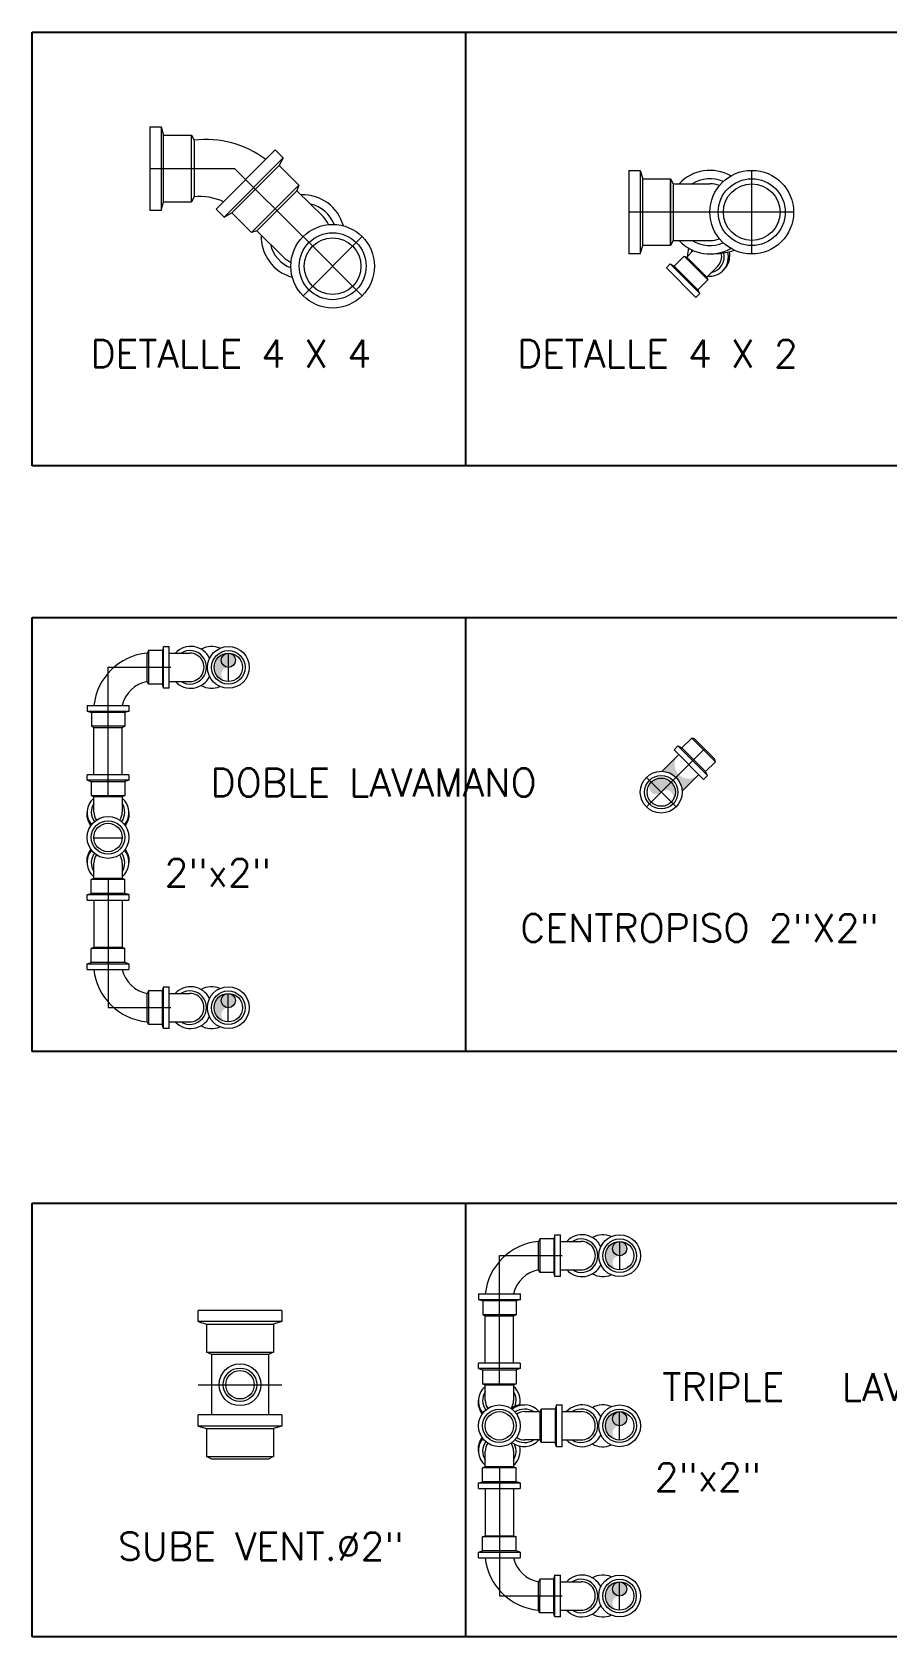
# Model space of a CAD drawing. Header units: inches. Extents: x 6.703 to 7.022, y 0.6 to 1.001.
# Drawn here: x 6.7466 to 6.807, y 0.6 to 0.7133 of the extents above; entities that cross this region are included whole.
import ezdxf

# ---------------------------------------------------------------- set-up
doc = ezdxf.new("R2010")
doc.units = ezdxf.units.IN
doc.header["$MEASUREMENT"] = 0
for name, pattern in [('CENTERX2', [4, 2.5, -0.5, 0.5, -0.5]), ('DASHDOTX2', [50.8, 25.4, -12.7, 0, -12.7]), ('DASHED2', [0.375, 0.25, -0.125])]:
    doc.linetypes.add(name, pattern=pattern)
for name, color, linetype in [('00', 7, 'Continuous'), ('EJEX2', 41, 'CENTERX2'), ('S.V.BAJ.', 8, 'DASHED2'), ('Tubo', 122, 'Continuous')]:
    doc.layers.add(name, color=color, linetype=linetype)
doc.styles.add('ROMANS', font='romans')

msp = doc.modelspace()

# ---------------------------------------------------------------- hatches: boundary and pattern name
at = {"layer": 'Tubo', "linetype": 'ByBlock', "lineweight": 20, "ltscale": 0.36}
h = msp.add_hatch(color=256, dxfattribs=at)
h.paths.add_polyline_path([(6.760480080881481, 0.6694574131739142), (6.760479882547632, 0.6684563131492572), (6.760531606502581, 0.6684563029019017, 0.9496667362757555)])
h.paths.add_polyline_path([(6.760428158592628, 0.668456323396577), (6.760479882547632, 0.6684563131492572), (6.760480080881481, 0.6694574131739142, 0.9496667362757555)])
h.paths.add_polyline_path([(6.7604281585927, 0.668456323396577, -0.9496667360437758), (6.760480080881481, 0.6694574131739142, 0.4134339820242169), (6.759476113652703, 0.6684565120118493)])
h.paths.add_polyline_path([(6.760479683154847, 0.6674498682690496, -1), (6.760479882018156, 0.668453640721464, -0.02581634229149048), (6.760428158592628, 0.668456323396577), (6.759476113652703, 0.6684565120118493, 0.4149935726945053)])
h = msp.add_hatch(color=256, dxfattribs=at)
h.paths.add_polyline_path([(6.792080869531018, 0.660686303024795), (6.792278527184754, 0.6608839606783884, -0.4142135617946584), (6.792278527186142, 0.6622981727685944), (6.791097821190368, 0.6611174667728201, -0.1882091662469349)])
h.paths.add_polyline_path([(6.793692739277763, 0.660883960676992, -0.4142135629570937), (6.792278527184745, 0.6608839606783884), (6.792080869531018, 0.660686303024795, -0.1882091673008549), (6.792512033278595, 0.659703254677834)])
h = msp.add_hatch(color=256, dxfattribs=at)
h.dxf.hatch_style = 2
h.paths.add_polyline_path([(6.791744019800612, 0.6603494532942735, 0.4142135624444727), (6.790329807708871, 0.6603494532949449, -0.6681786377798636), (6.791183360211628, 0.6599959002719279, -0.198912367535815), (6.791036913754315, 0.6596423472488214)])
h.paths.add_polyline_path([(6.790329807708607, 0.6603494532946853), (6.791036913754395, 0.6596423472489019, 0.1989123674783373), (6.791183360211628, 0.6599959002719279, 0.6681786380564357)])
h.paths.add_polyline_path([(6.791744019800612, 0.6603494532942735), (6.79103691375457, 0.659642347249072, -0.6681786377039556), (6.791890466257241, 0.6592887942259745, -0.1989123674146554), (6.791744019800089, 0.658935241203038, 0.1989123674145246), (6.792036912714384, 0.6596423472489109, 0.198912367223165)])
h.paths.add_polyline_path([(6.790329807708607, 0.6603494532946853, 0.1989123672809291), (6.790183361251639, 0.6599959002719279, 0.66817863778176), (6.791036913754395, 0.6596423472489019)])
h = msp.add_hatch(color=256, dxfattribs=at)
h.paths.add_polyline_path([(6.760474425915907, 0.645430812322532), (6.760474227582058, 0.6444297122978749), (6.760525951537007, 0.6444297020505194, 0.9496667362757555)])
h.paths.add_polyline_path([(6.760422503627054, 0.6444297225451947), (6.760474227582058, 0.6444297122978749), (6.760474425915907, 0.645430812322532, 0.9496667362757555)])
h.paths.add_polyline_path([(6.760422503627126, 0.6444297225451947, -0.9496667360437758), (6.760474425915907, 0.645430812322532, 0.4134339820242169), (6.759470458687128, 0.644429911160467)])
h.paths.add_polyline_path([(6.760474028189273, 0.6434232674176673, -1), (6.760474227052581, 0.6444270398700818, -0.02581634229149048), (6.760422503627054, 0.6444297225451947), (6.759470458687128, 0.644429911160467, 0.4149935726945053)])
h = msp.add_hatch(color=256, dxfattribs=at)
h.paths.add_polyline_path([(6.788104846821338, 0.627917269665354), (6.788104648487488, 0.6269161696406971), (6.788156372442438, 0.6269161593933414, 0.9496667362757555)])
h.paths.add_polyline_path([(6.788052924532485, 0.6269161798880168), (6.788104648487488, 0.6269161696406971), (6.788104846821338, 0.627917269665354, 0.9496667362757555)])
h.paths.add_polyline_path([(6.788052924532557, 0.6269161798880168, -0.9496667360437758), (6.788104846821338, 0.627917269665354, 0.4134339820242169), (6.787100879592558, 0.6269163685032891)])
h.paths.add_polyline_path([(6.788104449094703, 0.6259097247604894, -1), (6.788104647958012, 0.6269134972129038, -0.02581634229149048), (6.788052924532485, 0.6269161798880168), (6.787100879592558, 0.6269163685032891, 0.4149935726945053)])
h = msp.add_hatch(color=256, dxfattribs=at)
h.paths.add_polyline_path([(6.788100068112274, 0.6159073301882995), (6.788099869778424, 0.6149062301636425), (6.788151593733375, 0.6149062199162869, 0.9496667362757555)])
h.paths.add_polyline_path([(6.788048145823422, 0.6149062404109623), (6.788099869778424, 0.6149062301636425), (6.788100068112274, 0.6159073301882995, 0.9496667362757555)])
h.paths.add_polyline_path([(6.788048145823493, 0.6149062404109623, -0.9496667360437758), (6.788100068112274, 0.6159073301882995, 0.4134339820242169), (6.787096100883495, 0.6149064290262346)])
h.paths.add_polyline_path([(6.78809967038564, 0.6138997852834348, -1), (6.788099869248948, 0.6149035577358493, -0.02581634229149048), (6.788048145823422, 0.6149062404109623), (6.787096100883495, 0.6149064290262346, 0.4149935726945053)])
h = msp.add_hatch(color=256, dxfattribs=at)
h.paths.add_polyline_path([(6.788099191855764, 0.6038906688139717), (6.788098993521914, 0.6028895687893148), (6.788150717476864, 0.6028895585419592, 0.9496667362757555)])
h.paths.add_polyline_path([(6.788047269566911, 0.6028895790366345), (6.788098993521914, 0.6028895687893148), (6.788099191855764, 0.6038906688139717, 0.9496667362757555)])
h.paths.add_polyline_path([(6.788047269566983, 0.6028895790366345, -0.9496667360437758), (6.788099191855764, 0.6038906688139717, 0.4134339820242169), (6.787095224626984, 0.6028897676519068)])
h.paths.add_polyline_path([(6.788098794129129, 0.6018831239091071, -1), (6.788098992992437, 0.6028868963615215, -0.02581634229149048), (6.788047269566911, 0.6028895790366345), (6.787095224626984, 0.6028897676519068, 0.4149935726945053)])

# ---------------------------------------------------------------- linework, layer by layer
at = {"layer": 'EJEX2', "linetype": 'DASHDOTX2', "lineweight": 9, "ltscale": 0.02}
for p, q in [((6.754940394684533, 0.7036748882940063), (6.760920974900754, 0.7036748882940063)), ((6.760920974900754, 0.7036748882940063), (6.76575000257403, 0.69886139660083)), ((6.797427825974997, 0.697640636808599), (6.797427825974997, 0.7035461483834082)), ((6.800380581762401, 0.7005933925959946), (6.788760936458274, 0.7005933925960304)), ((6.794475070187583, 0.7005933925959946), (6.794475070187583, 0.7005933925959946)), ((6.765753363979392, 0.6946889361453604), (6.769929191093271, 0.6988647632592493)), ((6.765753363979392, 0.6988647632592493), (6.769929191093271, 0.6946889361453604)), ((6.760479683154847, 0.6674498682690496), (6.760480080881481, 0.6694574131739142)), ((6.751986626121022, 0.6593140762268956), (6.751990816721781, 0.6684574486798358)), ((6.751990816721781, 0.6684574486798358), (6.756419945729665, 0.6684574486798895)), ((6.754746521141572, 0.6684574490194819), (6.756305574046408, 0.6684571401462369)), ((6.794088050531691, 0.6626934840225321), (6.789992957977513, 0.6585983914732775)), ((6.750981730040021, 0.6564208205924649), (6.752989274944904, 0.6564204228658306)), ((6.751986107131835, 0.6535733264238242), (6.75198516175618, 0.6444308478285072)), ((6.760474028189273, 0.6434232674176673), (6.760474425915907, 0.645430812322532)), ((6.75198516175618, 0.6444308478285072), (6.756414290764065, 0.6444308478284535)), ((6.754740866175998, 0.6444308481680997), (6.756299919080834, 0.6444305392948546)), ((6.788104449094703, 0.6259097247604894), (6.788104846821338, 0.627917269665354)), ((6.779611392060879, 0.6177739327183355), (6.779615582661638, 0.6269173051712756)), ((6.779615582661638, 0.6269173051712756), (6.784044711669522, 0.6269173051713293)), ((6.782371287081428, 0.6269173055109217), (6.783930339986265, 0.6269169966376767)), ((6.75834962622967, 0.6178034750879449), (6.764255137568243, 0.6178034750879449)), ((6.78809967038564, 0.6138997852834348), (6.788100068112274, 0.6159073301882995)), ((6.779610873071692, 0.6120331829152639), (6.779609927696037, 0.6028907043199471)), ((6.779609927696037, 0.6028907043199471), (6.784039056703921, 0.6028907043198933)), ((6.782365632115854, 0.6028907046595394), (6.78392468502069, 0.6028903957862944)), ((6.788098794129129, 0.6018831239091071), (6.788099191855764, 0.6038906688139717))]:
    msp.add_line(p, q, dxfattribs=at)
at = {"layer": 'S.V.BAJ.', "linetype": 'ByBlock', "ltscale": 0.36}
for p, q in [((6.74662477880544, 0.7133070866141794), (7.022294070144021, 0.7133070866141794)), ((6.74662477880544, 0.682677165354345), (6.74662477880544, 0.7133070866141794)), ((6.777254700065274, 0.682677165354345), (6.777254700065274, 0.7133070866141794)), ((7.022294070144021, 0.682677165354345), (6.74662477880544, 0.682677165354345)), ((6.74662477880544, 0.6719685039370068), (7.022294070144021, 0.6719685039370068)), ((6.74662477880544, 0.6413385826771725), (6.74662477880544, 0.6719685039370068)), ((6.777254700065274, 0.6413385826771725), (6.777254700065274, 0.6719685039370068)), ((7.022294070144021, 0.6413385826771725), (6.74662477880544, 0.6413385826771725)), ((6.74662477880544, 0.6306299212598523), (7.022294070144021, 0.6306299212598523)), ((6.74662477880544, 0.6), (6.74662477880544, 0.6306299212598523)), ((6.777254700065274, 0.6), (6.777254700065274, 0.6306299212598523)), ((7.022294070144021, 0.6), (6.74662477880544, 0.6))]:
    msp.add_line(p, q, dxfattribs=at)
at = {"layer": 'Tubo', "linetype": 'ByBlock', "lineweight": 20, "ltscale": 0.36}
for p, q in [((6.754940394684533, 0.7066276439632929), (6.754940394684533, 0.7007221326247196)), ((6.754940394684533, 0.7066276439632929), (6.755727796196342, 0.7066276439632929)), ((6.755727796196342, 0.7066276439632929), (6.755727796196342, 0.7007221326247196)), ((6.755727796196342, 0.7066276439632929), (6.755727796196342, 0.7060370928294248)), ((6.755727796196342, 0.7066276439632929), (6.755908898544062, 0.7060370928294248)), ((6.755908898544062, 0.7013126837585697), (6.755908898544062, 0.7060370928294248)), ((6.755908898544062, 0.7060370928294248), (6.75787740232358, 0.7060370928294248)), ((6.75787740232358, 0.7013126837585697), (6.75787740232358, 0.7060370928294248)), ((6.75787740232358, 0.7060370928294248), (6.7580585046713, 0.7056748881340025)), ((6.7580585046713, 0.7056748881340025), (6.7580585046713, 0.7016748884539921)), ((6.763787541978632, 0.7049866589974904), (6.7596184481816, 0.7008041090728769)), ((6.763787541978632, 0.7049866589974904), (6.764345215301911, 0.7044307798245455)), ((6.760176121504879, 0.70024822989995), (6.764345215301911, 0.7044307798245455)), ((6.760721295748942, 0.7005386326826336), (6.764056570786557, 0.7038846726223029)), ((6.764345215301911, 0.7044307798245455), (6.764056570786557, 0.7038846726223029)), ((6.764056570786557, 0.7038846726223029), (6.765450754094761, 0.7024949746899588)), ((6.788760936458274, 0.7035461483834082), (6.788760936458274, 0.697640636808599)), ((6.788760936458274, 0.7035461483834082), (6.789548338001585, 0.7035461483834082)), ((6.789548338001585, 0.7035461483834082), (6.789548338001585, 0.697640636808599)), ((6.789548338001585, 0.7035461483834082), (6.789729440356547, 0.7029555972259255)), ((6.789548338001585, 0.7035461483834082), (6.789548338001585, 0.7029555972259255)), ((6.789729440356547, 0.6982311879660816), (6.789729440356547, 0.7029555972259255)), ((6.789729440356547, 0.7029555972259255), (6.791697944214823, 0.7029555972259255)), ((6.791697944214823, 0.7029555972259255), (6.791697944214823, 0.6982311879660816)), ((6.791697944214823, 0.6982311879660816), (6.791697944214823, 0.7029555972259255)), ((6.791697944214823, 0.7029555972259255), (6.791879046569785, 0.7025933925160013)), ((6.791879046569785, 0.7025933925160013), (6.794475070187583, 0.7025933925160192)), ((6.791879046569785, 0.7025933925160013), (6.791879046569785, 0.6985933926760058)), ((6.791879046569785, 0.7025933925160013), (6.791879046569785, 0.6985933926760058)), ((6.7580585046713, 0.7016748884539921), (6.75787740232358, 0.7013126837585697)), ((6.762115479057146, 0.6991489347502895), (6.765450754094761, 0.7024949746899588)), ((6.765450754094761, 0.7024949746899588), (6.762115479057146, 0.6991489347502895)), ((6.765323314539566, 0.7021105927514785), (6.762499448341051, 0.6992776122692108)), ((6.765323314539566, 0.7021105927514785), (6.762499448341051, 0.6992776122692108)), ((6.765450754094761, 0.7024949746899588), (6.765323314539566, 0.7021105927514785)), ((6.765323314539566, 0.7021105927514785), (6.767161935673296, 0.7002778868419549)), ((6.755727796196342, 0.7007221326247196), (6.754940394684533, 0.7007221326247196)), ((6.755727796196342, 0.7013126837585697), (6.755727796196342, 0.7007221326247196)), ((6.755727796196342, 0.7007221326247196), (6.755908898544062, 0.7013126837585697)), ((6.755908898544062, 0.7013126837585697), (6.75787740232358, 0.7013126837585697)), ((6.760176121504879, 0.70024822989995), (6.7596184481816, 0.7008041090728769)), ((6.760176121504879, 0.70024822989995), (6.760721295748942, 0.7005386326826336)), ((6.762115479057146, 0.6991489347502895), (6.760721295748942, 0.7005386326826336)), ((6.762499448341051, 0.6992776122692108), (6.762115479057146, 0.6991489347502895)), ((6.76249944834106, 0.6992776122692108), (6.764338069474771, 0.6974449063597052)), ((6.789548338001585, 0.697640636808599), (6.789729440356547, 0.6982311879660816)), ((6.789548338001585, 0.6982311879660816), (6.789548338001585, 0.697640636808599)), ((6.791697944214823, 0.6982311879660816), (6.789729440356547, 0.6982311879660816)), ((6.791879046569785, 0.6985933926760058), (6.791697944214823, 0.6982311879660816)), ((6.791879046569794, 0.6985933926760058), (6.794475070187583, 0.6985933926760058)), ((6.789548338001585, 0.697640636808599), (6.788760936458274, 0.697640636808599)), ((6.791401244161793, 0.6966555532534936), (6.791679687416218, 0.6969338862016702)), ((6.791679687416218, 0.6969338862016702), (6.793767184527721, 0.6948455617933579)), ((6.791679687416218, 0.6969338862016702), (6.791952479075891, 0.6967890703389199)), ((6.791952479075891, 0.6967890703389199), (6.792648587211984, 0.6974849027094511)), ((6.794318584901213, 0.6958142431827796), (6.792648587211984, 0.6974849027094511)), ((6.792648587211984, 0.6974849027094511), (6.792840662316692, 0.6974208353905014)), ((6.792840662316692, 0.6974208353905014), (6.793303174572597, 0.6978831476979079)), ((6.792840662316692, 0.6974208353905014), (6.794254593693587, 0.6960063436579057)), ((6.791401244161793, 0.6966555532534936), (6.793488741273306, 0.6945672288451274)), ((6.793622476765085, 0.6951184108122664), (6.791952479075891, 0.6967890703389199)), ((6.793622476765085, 0.6951184108122664), (6.794318584901213, 0.6958142431827796)), ((6.794254593693587, 0.6960063436579057), (6.794318584901213, 0.6958142431827796)), ((6.795016139959848, 0.6967650244331343), (6.794254738688715, 0.696002705749495)), ((6.795630097925074, 0.6967077097024996), (6.795351654670641, 0.6964293767542513)), ((6.793767184527721, 0.6948455617933579), (6.793488741273306, 0.6945672288451274)), ((6.793558434816571, 0.6950543942341872), (6.793767184527721, 0.6948455617933579)), ((6.793767184527721, 0.6948455617933579), (6.793622476765085, 0.6951184108122664)), ((6.755912166311511, 0.6699335940013887), (6.755821556760252, 0.6696383367696441)), ((6.75591158132434, 0.666980842287688), (6.755912166311511, 0.6699335940013887)), ((6.755912107812794, 0.6696383188300222), (6.755912166311511, 0.6699335940013887)), ((6.755912166311511, 0.6699335940013887), (6.756305866540012, 0.6699335160031231)), ((6.756305281552804, 0.6669807642894043), (6.756305866540012, 0.6699335160031231)), ((6.754746323025912, 0.6674574504390998), (6.754746719257215, 0.6694574475998641)), ((6.754837306189001, 0.669638531765344), (6.754746719257215, 0.6694574475998641)), ((6.754837306189001, 0.669638531765344), (6.754836838199263, 0.6672763303943762)), ((6.755821556760252, 0.6696383367696441), (6.754837306189001, 0.669638531765344)), ((6.755821556760252, 0.6696383367696441), (6.755821088770515, 0.6672761353986942)), ((6.756305772611928, 0.6694594093607792), (6.757761198710546, 0.6694606242556737)), ((6.754836838199263, 0.6672763303943762), (6.754746323025912, 0.6674574504390998)), ((6.756305375233981, 0.6674536245439348), (6.757760800983912, 0.6674530793508091)), ((6.755821088770515, 0.6672761353986942), (6.754836838199263, 0.6672763303943762)), ((6.75591158132434, 0.666980842287688), (6.755821088770515, 0.6672761353986942)), ((6.756305281552804, 0.6669807642894043), (6.75591158132434, 0.666980842287688)), ((6.750514440363554, 0.6657600274361335), (6.750514440363563, 0.6653663270739301)), ((6.750514440363554, 0.6657600274361335), (6.753467193080089, 0.6657600274361694)), ((6.750514440363563, 0.6653663270739301), (6.753467193080098, 0.6653663270739658)), ((6.750514440363563, 0.6653663270739301), (6.750809715635215, 0.6653663270739301)), ((6.750514440363563, 0.6653663270739301), (6.750809715635215, 0.66527577599063)), ((6.753171917808445, 0.6652757759906659), (6.750809715635215, 0.66527577599063)), ((6.750809715635215, 0.66527577599063), (6.750809715635224, 0.6642915250851213)), ((6.753171917808445, 0.6653663270739658), (6.753467193080098, 0.6653663270739658)), ((6.753467193080098, 0.6653663270739658), (6.753171917808445, 0.6652757759906659)), ((6.753171917808445, 0.6652757759906659), (6.753171917808454, 0.6642915250851571)), ((6.753467193080098, 0.6653663270739658), (6.753467193080089, 0.6657600274361694)), ((6.753171917808454, 0.6642915250851571), (6.750809715635224, 0.6642915250851213)), ((6.750809715635224, 0.6642915250851213), (6.750990817801842, 0.6642009740018034)), ((6.750989609139189, 0.6608748286073725), (6.7509869153492, 0.6642000802744277)), ((6.750990817801842, 0.6642009740018034), (6.752990815641836, 0.6642009740018392)), ((6.752989606299971, 0.6608744323760692), (6.752990815641836, 0.6642009740018392)), ((6.752990815641836, 0.6642009740018392), (6.753171917808454, 0.6642915250851571)), ((6.79222006566269, 0.6629134107060691), (6.791941677455674, 0.6626350224990533)), ((6.794307977215228, 0.6608254991535311), (6.79222006566269, 0.6629134107060691)), ((6.79222006566269, 0.6629134107060691), (6.792492886105544, 0.6627686488384259)), ((6.792492886105544, 0.6627686488384259), (6.793188856623057, 0.6634646193559386)), ((6.793188856623057, 0.6634646193559386), (6.794859185865097, 0.6617942901138973)), ((6.79338094448589, 0.6634005900683333), (6.793188856623057, 0.6634646193559386)), ((6.794795156577492, 0.661986377976731), (6.79338094448589, 0.6634005900683333)), ((6.791097821190377, 0.6611174667728201), (6.792278527186142, 0.6622981727685944)), ((6.794029589008212, 0.6605471109465152), (6.791941677455674, 0.6626350224990533)), ((6.792492886105544, 0.6627686488384259), (6.794163215347585, 0.6610983195963847)), ((6.794163215347585, 0.6610983195963847), (6.794859185865097, 0.6617942901138973)), ((6.794859185865097, 0.6617942901138973), (6.794795156577492, 0.661986377976731)), ((6.750510481139124, 0.6604797213968523), (6.750510559137372, 0.660873421625353)), ((6.753463310851109, 0.6608728366381459), (6.750510559137372, 0.660873421625353)), ((6.753463310851109, 0.6608728366381459), (6.753463232852807, 0.6604791364096811)), ((6.792080869530659, 0.6585983914726329), (6.789992957978122, 0.660686303025171)), ((6.792512033278595, 0.659703254677834), (6.793692739277754, 0.660883960676992)), ((6.794029589008212, 0.6605471109465152), (6.794307977215228, 0.6608254991535311)), ((6.794307977215228, 0.6608254991535311), (6.794163215347585, 0.6610983195963847)), ((6.753463232852807, 0.6604791364096811), (6.750510481139124, 0.6604797213968523)), ((6.750510481139124, 0.6604797213968523), (6.750805738370887, 0.6603891118455933)), ((6.750805756310491, 0.6604796628981352), (6.750510481139124, 0.6604797213968523)), ((6.750805738370887, 0.6603891118455933), (6.750805543375152, 0.6594048612743418)), ((6.750805738370887, 0.6603891118455933), (6.753167939741819, 0.6603886438558564)), ((6.753167939741819, 0.6603886438558564), (6.753167744746137, 0.6594043932846049)), ((6.753463232852807, 0.6604791364096811), (6.753167939741819, 0.6603886438558564)), ((6.750986627540631, 0.6593142743425562), (6.750805543375152, 0.6594048612743418)), ((6.750805543375152, 0.6594048612743418), (6.753167744746137, 0.6594043932846049)), ((6.750984601332501, 0.6582393114925833), (6.750983952623884, 0.6593167442052367)), ((6.752986624701413, 0.659313878111253), (6.750986627540631, 0.6593142743425562)), ((6.752986624701413, 0.659313878111253), (6.752986392292727, 0.6582389149058789)), ((6.753167744746137, 0.6594043932846049), (6.752986624701413, 0.659313878111253)), ((6.750509939857229, 0.6578457052866961), (6.750510017855476, 0.6582394055152145)), ((6.753462769569214, 0.6582388205280075), (6.753462691570912, 0.6578451202995248)), ((6.750509306456222, 0.6546485822529239), (6.750509384454523, 0.6550422824814066)), ((6.753462136168206, 0.6550416974942354), (6.753462058169959, 0.6546479972657169)), ((6.750985451324022, 0.6535735246696784), (6.750985683732709, 0.6546484878750526)), ((6.752987474692935, 0.6546480912883481), (6.752988123401551, 0.6535706585756947)), ((6.750804136283617, 0.652498758925075), (6.750804331279299, 0.6534830094963267)), ((6.750804331279299, 0.6534830094963267), (6.750985451324022, 0.6535735246696784)), ((6.753166532650284, 0.6534825415065897), (6.750804331279299, 0.6534830094963267)), ((6.750985451324022, 0.6535735246696784), (6.752985448484805, 0.6535731284383752)), ((6.752985448484805, 0.6535731284383752), (6.753166532650284, 0.6534825415065897)), ((6.753166337654549, 0.6524982909353381), (6.753166532650284, 0.6534825415065897)), ((6.750508765174327, 0.6520145661427855), (6.750508843172629, 0.6524082663712503)), ((6.750508765174327, 0.6520145661427855), (6.753461516888064, 0.6520139811555785)), ((6.750508843172629, 0.6524082663712503), (6.750804136283617, 0.652498758925075)), ((6.750508843172629, 0.6524082663712503), (6.753461594886311, 0.6524076813840791)), ((6.753166337654549, 0.6524982909353381), (6.750804136283617, 0.652498758925075)), ((6.750982469725464, 0.6520129704048622), (6.750981260383599, 0.6486864287790922)), ((6.752982466886246, 0.652012574173559), (6.752985160676236, 0.6486873225065038)), ((6.753166319714945, 0.6524077398827962), (6.753461594886311, 0.6524076813840791)), ((6.753461594886311, 0.6524076813840791), (6.753166337654549, 0.6524982909353381)), ((6.753461594886311, 0.6524076813840791), (6.753461516888064, 0.6520139811555785)), ((6.750804060669624, 0.6485967714232217), (6.750985162836241, 0.6486873225065396)), ((6.753166262842853, 0.648596771423186), (6.750804060669624, 0.6485967714232217)), ((6.750804060669615, 0.647612520517713), (6.750804060669624, 0.6485967714232217)), ((6.750985162836241, 0.6486873225065396), (6.752985160676236, 0.6486873225065038)), ((6.752985160676236, 0.6486873225065038), (6.753166262842853, 0.648596771423186)), ((6.753166262842845, 0.6476125205176771), (6.753166262842853, 0.648596771423186)), ((6.750508785397962, 0.647521969434413), (6.750804060669615, 0.647612520517713)), ((6.750508785397962, 0.647521969434413), (6.750804060669615, 0.647521969434413)), ((6.750508785397953, 0.6471282690722094), (6.750508785397962, 0.647521969434413)), ((6.750508785397962, 0.647521969434413), (6.753461538114497, 0.6475219694343771)), ((6.750508785397953, 0.6471282690722094), (6.753461538114488, 0.6471282690721737)), ((6.753166262842845, 0.6476125205176771), (6.750804060669615, 0.647612520517713)), ((6.753461538114497, 0.6475219694343771), (6.753166262842845, 0.6476125205176771)), ((6.753166262842845, 0.6475219694343771), (6.753461538114497, 0.6475219694343771)), ((6.753461538114497, 0.6475219694343771), (6.753461538114488, 0.6471282690721737)), ((6.755906511345937, 0.6459069931500065), (6.755815901794677, 0.6456117359182618)), ((6.755905926358765, 0.6429542414363056), (6.755906511345937, 0.6459069931500065)), ((6.75590645284722, 0.64561171797864), (6.755906511345937, 0.6459069931500065)), ((6.755906511345937, 0.6459069931500065), (6.756300211574437, 0.6459069151517409)), ((6.75629962658723, 0.6429541634380221), (6.756300211574437, 0.6459069151517409)), ((6.754740668060338, 0.6434308495877175), (6.754741064291641, 0.645430846748482)), ((6.754831651223427, 0.6456119309139617), (6.754741064291641, 0.645430846748482)), ((6.754831651223427, 0.6456119309139617), (6.754831183233689, 0.6432497295429939)), ((6.755815901794677, 0.6456117359182618), (6.754831651223427, 0.6456119309139617)), ((6.755815901794677, 0.6456117359182618), (6.755815433804941, 0.6432495345473119)), ((6.756300117646354, 0.645432808509397), (6.757755543744972, 0.6454340234042915)), ((6.754831183233689, 0.6432497295429939), (6.754740668060338, 0.6434308495877175)), ((6.755815433804941, 0.6432495345473119), (6.754831183233689, 0.6432497295429939)), ((6.755905926358765, 0.6429542414363056), (6.755815433804941, 0.6432495345473119)), ((6.75629962658723, 0.6429541634380221), (6.755905926358765, 0.6429542414363056)), ((6.756299720268407, 0.6434270236925526), (6.757755146018338, 0.6434264784994268)), ((6.782371088965768, 0.6259173069305395), (6.782371485197071, 0.627917304091304)), ((6.782462072128856, 0.6280983882567838), (6.782371485197071, 0.627917304091304)), ((6.782462072128856, 0.6280983882567838), (6.78246160413912, 0.625736186885816)), ((6.783446322700108, 0.628098193261084), (6.782462072128856, 0.6280983882567838)), ((6.783446322700108, 0.628098193261084), (6.783445854710371, 0.625735991890134)), ((6.783536932251367, 0.6283934504928286), (6.783446322700108, 0.628098193261084)), ((6.783536347264196, 0.6254406987791277), (6.783536932251367, 0.6283934504928286)), ((6.78353687375265, 0.6280981753214621), (6.783536932251367, 0.6283934504928286)), ((6.783536932251367, 0.6283934504928286), (6.783930632479868, 0.628393372494563)), ((6.783930047492661, 0.6254406207808442), (6.783930632479868, 0.628393372494563)), ((6.783930538551785, 0.627919265852219), (6.785385964650403, 0.6279204807471135)), ((6.78246160413912, 0.625736186885816), (6.782371088965768, 0.6259173069305395)), ((6.783445854710371, 0.625735991890134), (6.78246160413912, 0.625736186885816)), ((6.783536347264196, 0.6254406987791277), (6.783445854710371, 0.625735991890134)), ((6.783930141173838, 0.6259134810353746), (6.785385566923768, 0.6259129358422488)), ((6.783930047492661, 0.6254406207808442), (6.783536347264196, 0.6254406987791277)), ((6.77813920630341, 0.6242198839275733), (6.781091959019946, 0.6242198839276092)), ((6.77813920630341, 0.6242198839275733), (6.778139206303419, 0.6238261835653699)), ((6.778139206303419, 0.6238261835653699), (6.778434481575072, 0.6238261835653699)), ((6.778139206303419, 0.6238261835653699), (6.778434481575072, 0.6237356324820699)), ((6.778139206303419, 0.6238261835653699), (6.781091959019955, 0.6238261835654056)), ((6.778434481575072, 0.6237356324820699), (6.778434481575081, 0.6227513815765611)), ((6.780796683748302, 0.6237356324821056), (6.778434481575072, 0.6237356324820699)), ((6.780796683748302, 0.6238261835654056), (6.781091959019955, 0.6238261835654056)), ((6.781091959019955, 0.6238261835654056), (6.780796683748302, 0.6237356324821056)), ((6.780796683748302, 0.6237356324821056), (6.780796683748311, 0.6227513815765969)), ((6.781091959019955, 0.6238261835654056), (6.781091959019946, 0.6242198839276092)), ((6.764255137568243, 0.6230515063962709), (6.75834962622967, 0.6230515063962709)), ((6.75834962622967, 0.6222641048844528), (6.75834962622967, 0.6230515063962709)), ((6.764255137568243, 0.6222641048844528), (6.75834962622967, 0.6222641048844528)), ((6.75894017736352, 0.6222641048844528), (6.75834962622967, 0.6222641048844528)), ((6.75834962622967, 0.6222641048844528), (6.75894017736352, 0.6220830025367416)), ((6.75894017736352, 0.6220830025367416), (6.763664586434375, 0.6220830025367416)), ((6.75894017736352, 0.6220830025367416), (6.75894017736352, 0.6201144987572231)), ((6.764255137568243, 0.6222641048844528), (6.763664586434375, 0.6222641048844528)), ((6.764255137568243, 0.6222641048844528), (6.763664586434375, 0.6220830025367416)), ((6.763664586434375, 0.6220830025367416), (6.763664586434375, 0.6201144987572231)), ((6.764255137568243, 0.6230515063962709), (6.764255137568243, 0.6222641048844528)), ((6.778434481575081, 0.6227513815765611), (6.778615583741699, 0.6226608304932432)), ((6.780796683748311, 0.6227513815765969), (6.778434481575081, 0.6227513815765611)), ((6.778614375079045, 0.6193346850988123), (6.778611681289057, 0.6226599367658674)), ((6.778615583741699, 0.6226608304932432), (6.780615581581693, 0.622660830493279)), ((6.780614372239827, 0.6193342888675091), (6.780615581581693, 0.622660830493279)), ((6.780615581581693, 0.622660830493279), (6.780796683748311, 0.6227513815765969)), ((6.75894017736352, 0.6201144987572231), (6.763664586434375, 0.6201144987572231)), ((6.759302382058943, 0.6199333964094941), (6.75894017736352, 0.6201144987572231)), ((6.763302381738953, 0.6199333964094941), (6.759302382058943, 0.6199333964094941)), ((6.759302382058952, 0.6156761581129515), (6.759302382058952, 0.6199333964094851)), ((6.763664586434375, 0.6201144987572231), (6.763302381738953, 0.6199333964094941)), ((6.763302381738962, 0.6199333964094941), (6.763302381738962, 0.6156761581129515)), ((6.778135247078981, 0.6189395778882921), (6.778135325077229, 0.6193332781167927)), ((6.778135247078981, 0.6189395778882921), (6.778430504310744, 0.6188489683370332)), ((6.778430522250347, 0.618939519389575), (6.778135247078981, 0.6189395778882921)), ((6.781087998792664, 0.618938992901121), (6.778135247078981, 0.6189395778882921)), ((6.781088076790965, 0.6193326931295857), (6.778135325077229, 0.6193332781167927)), ((6.778430504310744, 0.6188489683370332), (6.778430309315008, 0.6178647177657816)), ((6.778430504310744, 0.6188489683370332), (6.780792705681676, 0.6188485003472961)), ((6.780792705681676, 0.6188485003472961), (6.780792510685994, 0.6178642497760446)), ((6.781087998792664, 0.618938992901121), (6.780792705681676, 0.6188485003472961)), ((6.781088076790965, 0.6193326931295857), (6.781087998792664, 0.618938992901121)), ((6.778611393480488, 0.617774130833996), (6.778430309315008, 0.6178647177657816)), ((6.778430309315008, 0.6178647177657816), (6.780792510685994, 0.6178642497760446)), ((6.778609367272358, 0.6166991679840231), (6.77860871856374, 0.6177766006966765)), ((6.78061139064127, 0.6177737346026928), (6.778611393480488, 0.617774130833996)), ((6.78061139064127, 0.6177737346026928), (6.780611158232584, 0.6166987713973187)), ((6.780792510685994, 0.6178642497760446), (6.78061139064127, 0.6177737346026928)), ((6.778134705797085, 0.6163055617781359), (6.778134783795333, 0.6166992620066544)), ((6.778135241317341, 0.6163286412934245), (6.778135319315589, 0.6167223415219429)), ((6.764257779326667, 0.6156761581129515), (6.758352267988093, 0.6156761581129515)), ((6.758352267988093, 0.6148887566011334), (6.758352267988093, 0.6156761581129515)), ((6.764257779326667, 0.6156761581129515), (6.764257779326667, 0.6148887566011334)), ((6.781012807994834, 0.6163796558913651), (6.781406508223353, 0.6163795778931174)), ((6.781406414200721, 0.615904994416093), (6.782483846913375, 0.61590564312471)), ((6.782480980819391, 0.6139029710471804), (6.782481377050694, 0.6159029682079628)), ((6.782481377050694, 0.6159029682079628), (6.78257196398248, 0.6160840523734425)), ((6.78257196398248, 0.6160840523734425), (6.782571495992743, 0.6137218510024568)), ((6.783556214553731, 0.6160838573777069), (6.78257196398248, 0.6160840523734425)), ((6.783556214553731, 0.6160838573777069), (6.783555746563994, 0.6137216560067749)), ((6.783646824104991, 0.6163791146094694), (6.783556214553731, 0.6160838573777069)), ((6.783646239117819, 0.6134263628957864), (6.783646824104991, 0.6163791146094694)), ((6.783646765606274, 0.616083839438103), (6.783646824104991, 0.6163791146094694)), ((6.783646824104991, 0.6163791146094694), (6.784040524333491, 0.6163790366112217)), ((6.784039939346284, 0.6134262848974851), (6.784040524333491, 0.6163790366112217)), ((6.78404043129536, 0.6159094220954268), (6.785381185941339, 0.615910541270059)), ((6.764257779326667, 0.6148887566011334), (6.758352267988093, 0.6148887566011334)), ((6.758942819121944, 0.6148887566011334), (6.758352267988093, 0.6148887566011334)), ((6.758352267988093, 0.6148887566011334), (6.758942819121944, 0.6147076542534222)), ((6.758942819121944, 0.6147076542534222), (6.763667228192799, 0.6147076542534222)), ((6.758942819121944, 0.6147076542534222), (6.758942819121944, 0.6127391504739037)), ((6.764257779326667, 0.6148887566011334), (6.763667228192799, 0.6148887566011334)), ((6.764257779326667, 0.6148887566011334), (6.763667228192799, 0.6147076542534222)), ((6.763667228192799, 0.6147076542534222), (6.763667228192799, 0.6127391504739037)), ((6.778134072396079, 0.6131084387443637), (6.77813415039438, 0.6135021389728463)), ((6.778610217263878, 0.6120333811611183), (6.778610449672565, 0.6131083443664923)), ((6.780612240632792, 0.6131079477797879), (6.780612889341408, 0.6120305150671346)), ((6.782480980819391, 0.6139029710471804), (6.781406017614017, 0.6139032034558668)), ((6.782571495992743, 0.6137218510024568), (6.782480980819391, 0.6139029710471804)), ((6.783555746563994, 0.6137216560067749), (6.782571495992743, 0.6137218510024568)), ((6.783646239117819, 0.6134263628957864), (6.783555746563994, 0.6137216560067749)), ((6.784039939346284, 0.6134262848974851), (6.783646239117819, 0.6134263628957864)), ((6.784040033893934, 0.6139035188400823), (6.785380788214705, 0.6139029963651943)), ((6.758942819121944, 0.6127391504739037), (6.763667228192799, 0.6127391504739037)), ((6.759305023817366, 0.6125580481261746), (6.758942819121944, 0.6127391504739037)), ((6.763305023497376, 0.6125580481261746), (6.759305023817366, 0.6125580481261746)), ((6.763667228192799, 0.6127391504739037), (6.763305023497376, 0.6125580481261746)), ((6.778428902223473, 0.6109586154165149), (6.778429097219155, 0.6119428659877664)), ((6.778429097219155, 0.6119428659877664), (6.778610217263878, 0.6120333811611183)), ((6.780791298590141, 0.6119423979980294), (6.778429097219155, 0.6119428659877664)), ((6.778610217263878, 0.6120333811611183), (6.78061021442466, 0.6120329849298151)), ((6.78061021442466, 0.6120329849298151), (6.780791298590141, 0.6119423979980294)), ((6.780791103594405, 0.6109581474267779), (6.780791298590141, 0.6119423979980294)), ((6.778133531114183, 0.6104744226342254), (6.778133609112484, 0.6108681228626901)), ((6.778133609112484, 0.6108681228626901), (6.778428902223473, 0.6109586154165149)), ((6.778133609112484, 0.6108681228626901), (6.781086360826167, 0.6108675378755188)), ((6.780791103594405, 0.6109581474267779), (6.778428902223473, 0.6109586154165149)), ((6.780791085654801, 0.610867596374236), (6.781086360826167, 0.6108675378755188)), ((6.781086360826167, 0.6108675378755188), (6.780791103594405, 0.6109581474267779)), ((6.781086360826167, 0.6108675378755188), (6.781086282827919, 0.6104738376470182)), ((6.778133531114183, 0.6104744226342254), (6.781086282827919, 0.6104738376470182)), ((6.778607235665321, 0.610472826896302), (6.778606026323455, 0.607146285270532)), ((6.780607232826103, 0.6104724306649988), (6.780609926616092, 0.6071471789979436)), ((6.77842882660948, 0.6070566279146615), (6.778609928776098, 0.6071471789979794)), ((6.778428826609471, 0.6060723770091527), (6.77842882660948, 0.6070566279146615)), ((6.78079102878271, 0.6070566279146257), (6.77842882660948, 0.6070566279146615)), ((6.778609928776098, 0.6071471789979794), (6.780609926616092, 0.6071471789979436)), ((6.780609926616092, 0.6071471789979436), (6.78079102878271, 0.6070566279146257)), ((6.780791028782701, 0.606072377009117), (6.78079102878271, 0.6070566279146257)), ((6.778133551337818, 0.6059818259258528), (6.778428826609471, 0.6060723770091527)), ((6.778133551337818, 0.6059818259258528), (6.778428826609471, 0.6059818259258528)), ((6.778133551337818, 0.6059818259258528), (6.781086304054353, 0.605981825925817)), ((6.77813355133781, 0.6055881255636493), (6.778133551337818, 0.6059818259258528)), ((6.77813355133781, 0.6055881255636493), (6.781086304054345, 0.6055881255636135)), ((6.780791028782701, 0.606072377009117), (6.778428826609471, 0.6060723770091527)), ((6.781086304054353, 0.605981825925817), (6.780791028782701, 0.606072377009117)), ((6.780791028782701, 0.605981825925817), (6.781086304054353, 0.605981825925817)), ((6.781086304054353, 0.605981825925817), (6.781086304054345, 0.6055881255636135)), ((6.782456417163282, 0.6040717874054016), (6.782365830231497, 0.6038907032399217)), ((6.782456417163282, 0.6040717874054016), (6.782455949173546, 0.6017095860344337)), ((6.783440667734534, 0.6040715924097017), (6.782456417163282, 0.6040717874054016)), ((6.783440667734534, 0.6040715924097017), (6.783440199744797, 0.6017093910387518)), ((6.783531277285793, 0.6043668496414463), (6.783440667734534, 0.6040715924097017)), ((6.783530692298622, 0.6014140979277455), (6.783531277285793, 0.6043668496414463)), ((6.783531218787076, 0.6040715744700798), (6.783531277285793, 0.6043668496414463)), ((6.783531277285793, 0.6043668496414463), (6.783924977514293, 0.6043667716431806)), ((6.783924392527087, 0.6014140199294619), (6.783924977514293, 0.6043667716431806)), ((6.782365434000194, 0.6018907060791572), (6.782365830231497, 0.6038907032399217)), ((6.78392488358621, 0.6038926650008367), (6.785380309684829, 0.6038938798957312)), ((6.782455949173546, 0.6017095860344337), (6.782365434000194, 0.6018907060791572)), ((6.783440199744797, 0.6017093910387518), (6.782455949173546, 0.6017095860344337)), ((6.783530692298622, 0.6014140979277455), (6.783440199744797, 0.6017093910387518)), ((6.783924486208264, 0.6018868801839923), (6.785379911958194, 0.6018863349908666)), ((6.783924392527087, 0.6014140199294619), (6.783530692298622, 0.6014140979277455))]:
    msp.add_line(p, q, dxfattribs=at)
for centre, radius in [((6.797427825974987, 0.7005933925959946), 0.002952755787401637), ((6.797427825974997, 0.7005933925959946), 0.002362204629911973), ((6.797427825974978, 0.7005933925960125), 0.001999999920003979), ((6.767841277536327, 0.6967768497023138), 0.002952755787401637), ((6.767841277536336, 0.6967768497023138), 0.002362204629911973), ((6.767841277536327, 0.6967768497023138), 0.001999999920003979), ((6.760479882018129, 0.668453640721464), 0.00147637641732654), ((6.760479882018129, 0.668453640721464), 0.001181101133821844), ((6.760479882018129, 0.668453640721464), 0.001003772472130873), ((6.760479981449783, 0.668955526947707), 0.0005018862360675198), ((6.791036913754399, 0.6596423472489109), 0.001476376417298423), ((6.791036913754399, 0.6596423472489109), 0.001181101133855196), ((6.791036913754399, 0.6596423472489109), 0.0009999989599827558), ((6.751986038012718, 0.6564437012444363), 0.00147637641732654), ((6.751986038012718, 0.6564437012444363), 0.001181101133821844), ((6.751986038012718, 0.6564437012444363), 0.001003772472130873), ((6.760474227052554, 0.6444270398700818), 0.00147637641732654), ((6.760474227052554, 0.6444270398700818), 0.001181101133821844), ((6.760474227052554, 0.6444270398700818), 0.001003772472130873), ((6.760474326484208, 0.6449289260963247), 0.0005018862360675198), ((6.788104647957985, 0.6269134972129038), 0.00147637641732654), ((6.788104647957985, 0.6269134972129038), 0.001181101133821844), ((6.788104647957985, 0.6269134972129038), 0.001003772472130873), ((6.788104747389639, 0.6274153834391468), 0.0005018862360675198), ((6.761302381898957, 0.6178034750879449), 0.00147637641732654), ((6.761302381898957, 0.6178034750879449), 0.001181101133821844), ((6.761302381898957, 0.6178034750879449), 0.001003772472130873), ((6.779610803952575, 0.6149035577358761), 0.00147637641732654), ((6.779610803952575, 0.6149035577358761), 0.001181101133821844), ((6.779610803952575, 0.6149035577358761), 0.001003772472130873), ((6.788099869248922, 0.6149035577358493), 0.00147637641732654), ((6.788099869248922, 0.6149035577358493), 0.001181101133821844), ((6.788099869248922, 0.6149035577358493), 0.001003772472130873), ((6.788099968680576, 0.6154054439620923), 0.0005018862360675198), ((6.788098992992411, 0.6028868963615215), 0.00147637641732654), ((6.788098992992411, 0.6028868963615215), 0.001181101133821844), ((6.788098992992411, 0.6028868963615215), 0.001003772472130873), ((6.788099092424065, 0.6033887825877645), 0.0005018862360675198)]:
    msp.add_circle(centre, radius, dxfattribs=at)
for centre, radius, start, end in [((6.7588750104195, 0.6986177601155609), 0.007104205621018843, 53.32236549850088, 96.59974504855728), ((6.794475070187592, 0.7005933925959946), 0.002952755787401637, 60.00000000016159, 137.3643898886444), ((6.794475070187601, 0.7005933925959946), 0.002362204629911973, 66.42182152225412, 122.1490524249764), ((6.794475070187583, 0.7005933925959946), 0.001999999920003979, 70.20433899151067, 90), ((6.758465083741886, 0.6976558029537955), 0.004039598346191084, 65.45665207052953, 95.77650887942482), ((6.76575000257403, 0.6988613966008121), 0.002952755787401637, 15.09231460036737, 92.45670448887364), ((6.765750002574038, 0.6988613966008121), 0.002362204629911973, 21.51413612249489, 77.24136702512227), ((6.76575000257403, 0.69886139660083), 0.001999999920003979, 25.29665359169065, 45.0923146002411), ((6.76575000257403, 0.6988613966008121), 0.002952755787401637, 177.7279247109039, 255.0923146002458), ((6.765750002574038, 0.6988613966008121), 0.002362204629911973, 192.9432621740671, 248.670493078181), ((6.794475070187592, 0.7005933925959946), 0.002952755787401637, 222.6356101106743, 300.0000000000351), ((6.794251309016448, 0.6975906280702625), 0.001353485798234554, 160.2267752102393, 184.590105681945), ((6.794475070187601, 0.7005933925959946), 0.002362204629911973, 237.8509475737534, 293.5781784779351), ((6.794475070187583, 0.7005933925959946), 0.001999999920003979, 270, 289.7956610084893), ((6.76575000257403, 0.69886139660083), 0.001999999920003979, 225.0923146002231, 244.8879756087263), ((6.794307906114978, 0.6974735389584344), 0.001181100708650975, 157.6463952443593, 167.1377012097397), ((6.794425167729754, 0.6974168286856592), 0.001353285079380996, 265.5123246775527, 15.61455647729088), ((6.794339116823463, 0.704517380007611), 0.006878086968215073, 271.1325912759718, 285.8408027773974), ((6.794307906114978, 0.6974735389584344), 0.001181100708650975, 283.0324936855538, 12.60692207410337), ((6.794307906114978, 0.6974735389584344), 0.0009999986000133589, 314.9886487911576, 13.32919278569829), ((6.794368459986206, 0.6975340688411753), 0.001508177613822778, 326.7756369411011, 10.45137154301107), ((6.757822406394419, 0.6684568396376039), 0.00147637641732654, 25.77296353105566, 137.2095083570014), ((6.759298781804418, 0.668455115015634), 0.001476376417317603, 66.35035163731601, 119.9330829519803), ((6.755117046766173, 0.6653248987527951), 0.004149108631654917, 95.12073285926158, 173.9801613181989), ((6.757760999847194, 0.6684568518032235), 0.001181101133821844, 238.1751528537626, 121.8512591331521), ((6.757760999847229, 0.6684568518032235), 0.001003772472130873, 269.9684273558475, 90.10700451046019), ((6.755169081328441, 0.6652636250047216), 0.002234112077638648, 100.8974316111751, 167.1621717996833), ((6.757822406394419, 0.6684568396376039), 0.00147637641732654, 222.8141002097065, 334.0890978145046), ((6.759298781804418, 0.668455115015634), 0.001476376417317603, 239.9330574428043, 293.5066597448158), ((6.751863377010862, 0.6581962967570094), 0.001353285079380996, 130.5123246779289, 219.1640136754644), ((6.751986393712273, 0.6582391130215574), 0.001181100708650975, 148.0324936858588, 215.0910657645952), ((6.751986393712273, 0.6582391130215574), 0.001181100708650975, 324.8862318286788, 32.13770121003905), ((6.752109208409424, 0.6581963387087416), 0.001353485798234554, 320.8152572927062, 49.59010568222593), ((6.751986376749857, 0.6581534938780215), 0.001508177613822778, 191.7756369414228, 215.8088762827904), ((6.751986393712273, 0.6582391130215574), 0.0009999986000133589, 179.9886487915447, 214.6815448017345), ((6.751986393712273, 0.6582391130215574), 0.0009999986000133589, 325.2957527915073, 359.9886487925689), ((6.751986376749857, 0.6581534938780215), 0.001508177613822778, 324.1684213042252, 348.2016606472648), ((6.751862867616012, 0.6546910640721898), 0.001353485798234554, 140.8152572927263, 229.5901056822229), ((6.751985699275579, 0.65473390890291), 0.001508177613822778, 144.1684213042449, 168.2016606472648), ((6.751985682313163, 0.6546482897593741), 0.001181100708650975, 144.8862318286787, 212.137701210039), ((6.751985682313163, 0.6546482897593741), 0.0009999986000133589, 145.2957527915073, 179.9886487925688), ((6.751985682313163, 0.6546482897593741), 0.0009999986000133589, 359.9886487915447, 34.68154480173454), ((6.751985682313163, 0.6546482897593741), 0.001181100708650975, 328.0324936858589, 35.09106576459517), ((6.752108699014573, 0.654691106023922), 0.001353285079380996, 310.5123246779319, 39.16401367544434), ((6.751985699275579, 0.65473390890291), 0.001508177613822778, 11.77563694142694, 35.80887628279035), ((6.755111391800572, 0.6475633977555479), 0.004149108631654917, 186.0198386818011, 264.8792671407507), ((6.755163426362866, 0.6476246715036393), 0.002234112077662945, 192.8378282006389, 259.102568388271), ((6.757816751428845, 0.6444302387862216), 0.00147637641732654, 25.77296353105566, 137.2095083570014), ((6.759293126838844, 0.6444285141642517), 0.001476376417317603, 66.35035163734759, 119.9330829519803), ((6.757755344881619, 0.6444302509518411), 0.001181101133821844, 238.1751528537992, 121.8512591331493), ((6.757755344881655, 0.6444302509518411), 0.001003772472130873, 269.9684273557968, 90.10700451046019), ((6.757816751428845, 0.6444302387862216), 0.00147637641732654, 222.8141002097065, 334.0890978145046), ((6.759293126838844, 0.6444285141642517), 0.001476376417317603, 239.9330574428022, 293.5066597447842), ((6.782741812706029, 0.6237847552442349), 0.004149108631654917, 95.12073285924934, 173.9801613181976), ((6.785447172334276, 0.6269166961290438), 0.00147637641732654, 25.77296353105178, 137.2095083570046), ((6.78538576578705, 0.6269167082946633), 0.001181101133821844, 238.1751528537992, 121.8512591331521), ((6.785385765787086, 0.6269167082946633), 0.001003772472130873, 269.9684273557968, 90.10700451046019), ((6.786923547744275, 0.6269149715070738), 0.001476376417317603, 66.35035163734932, 119.9330829519781), ((6.782793847268297, 0.6237234814961614), 0.002234112077638648, 100.8974316111528, 167.1621717996833), ((6.785447172334276, 0.6269166961290438), 0.00147637641732654, 222.8141002097065, 334.0890978145006), ((6.786923547744275, 0.6269149715070738), 0.001476376417317603, 239.9330574428022, 293.5066597447859), ((6.779488142950719, 0.6166561532484492), 0.001353285079380996, 130.5123246779319, 219.1640136754681), ((6.779733974349281, 0.6166561952001814), 0.001353485798235005, 348.2101219660639, 49.59010568223203), ((6.77961115965213, 0.6166989695129972), 0.001181100708650975, 148.0324936858588, 215.0910657645952), ((6.77961115965213, 0.6166989695129972), 0.0009999986000133589, 179.9886487915447, 214.6815448017345), ((6.779611695172385, 0.6167220490282858), 0.0009999986000133589, 179.9886487915447, 214.6815448017345), ((6.77961115965213, 0.6166989695129972), 0.0009999986000133589, 325.2957527914731, 359.9886487925689), ((6.77961115965213, 0.6166989695129972), 0.001181100708651741, 339.5128481777454, 32.13770121002981), ((6.779611142689713, 0.6166133503694613), 0.001508177613822778, 191.7756369414269, 215.8088762827706), ((6.779611678209969, 0.6166364298847499), 0.001508177613822778, 191.7756369414269, 215.8088762827706), ((6.781320596586159, 0.614903218998737), 0.001508177613822778, 101.7756369414261, 125.808876282779), ((6.781363399465148, 0.6150262187377318), 0.001353285079380996, 40.51232467793494, 129.1640136754629), ((6.781406215729695, 0.6149032020363207), 0.001181100708650975, 58.0324936858554, 125.0910657645727), ((6.781406215729695, 0.6149032020363207), 0.0009999986000133589, 89.98864879154469, 124.6815448017293), ((6.785442393625212, 0.6149067566519892), 0.00147637641732654, 25.77296353105178, 137.2095083569811), ((6.785380987077986, 0.6149067688176088), 0.001181101133821844, 238.1751528537992, 121.8512591331521), ((6.785380987078022, 0.6149067688176088), 0.001003772472130873, 269.9684273558475, 90.10700451046019), ((6.786918769035212, 0.6149050320300192), 0.001476376417317603, 66.35035163734759, 119.9330829519803), ((6.785442393625212, 0.6149067566519892), 0.00147637641732654, 222.81410020973, 334.0890978145158), ((6.779487633555869, 0.6131509205636296), 0.001353485798234554, 140.8152572927299, 229.5901056821973), ((6.779610465215435, 0.6131937653943498), 0.001508177613822778, 144.1684213042252, 168.2016606472579), ((6.779611000735691, 0.6132168449096383), 0.001508177613822778, 144.1684213042252, 168.2016606472579), ((6.779610448253019, 0.6131081462508139), 0.001181100708650975, 144.8862318286787, 212.137701210039), ((6.779610448253019, 0.6131081462508139), 0.0009999986000133589, 145.2957527914783, 179.9886487925752), ((6.779610448253019, 0.6131081462508139), 0.0009999986000133589, 359.9886487915447, 34.68154480173454), ((6.78136344141688, 0.6147803873391702), 0.001353485798234554, 230.8152572926998, 319.5901056822127), ((6.779610448253019, 0.6131081462508139), 0.00118110070865152, 328.0324936858679, 25.31838667237553), ((6.77973346495443, 0.6131509625153618), 0.001353285079381936, 310.5123246779391, 13.36002995469935), ((6.781406215729695, 0.6149032020363207), 0.001181100708650975, 234.8862318287008, 302.1377012100573), ((6.781406215729695, 0.6149032020363207), 0.0009999986000133589, 235.2957527915153, 269.9886487926133), ((6.786918769035212, 0.6149050320300192), 0.001476376417317603, 239.9330574427723, 293.5066597447859), ((6.782736157740429, 0.6060232542469877), 0.004149108631654917, 186.0198386818011, 264.8792671407383), ((6.782788192302723, 0.6060845279950792), 0.002234112077662945, 192.8378282006338, 259.1025683882486), ((6.785441517368702, 0.6028900952776615), 0.00147637641732654, 25.77296353107065, 137.2095083570014), ((6.785380110821476, 0.602890107443281), 0.001181101133821844, 238.1751528537992, 121.8512591331493), ((6.786917892778701, 0.6028883706556916), 0.001476376417317603, 66.35035163734759, 119.9330829519803), ((6.785380110821511, 0.602890107443281), 0.001003772472130873, 269.9684273558475, 90.10700451040948), ((6.785441517368702, 0.6028900952776615), 0.00147637641732654, 222.8141002097065, 334.0890978145006), ((6.786917892778701, 0.6028883706556916), 0.001476376417317603, 239.9330574427745, 293.5066597447842)]:
    msp.add_arc(centre, radius, start, end, dxfattribs=at)

# ---------------------------------------------------------------- texts
at = {"layer": '00', "linetype": 'ByBlock', "lineweight": 9, "char_height": 0.001968503937007874, "width": 0.02598425196850394, "attachment_point": 1, "style": 'ROMANS'}
for s, insert in [('DETALLE 4 X 4', (6.750740924330478, 0.6915885849053844)), ('DETALLE 4 X 2', (6.780852788895626, 0.6915885849053844)), ('  DOBLE LAVAMANO', (6.756517677509827, 0.6613028049091139)), ('2"x2"', (6.7559735615695, 0.6549417999699235)), ('CENTROPISO 2"X2"', (6.781081612108864, 0.6510329275602175)), ('TRIPLE   LAVAMANO', (6.791120729901271, 0.6186258928930887)), ('2"x2"', (6.790576613960944, 0.6122648879538984)), ('SUBE VENT.%%c2"', (6.752680671988969, 0.6073785932652138))]:
    msp.add_mtext(s, dxfattribs=dict(at, insert=insert))

doc.saveas('drawing.dxf')
